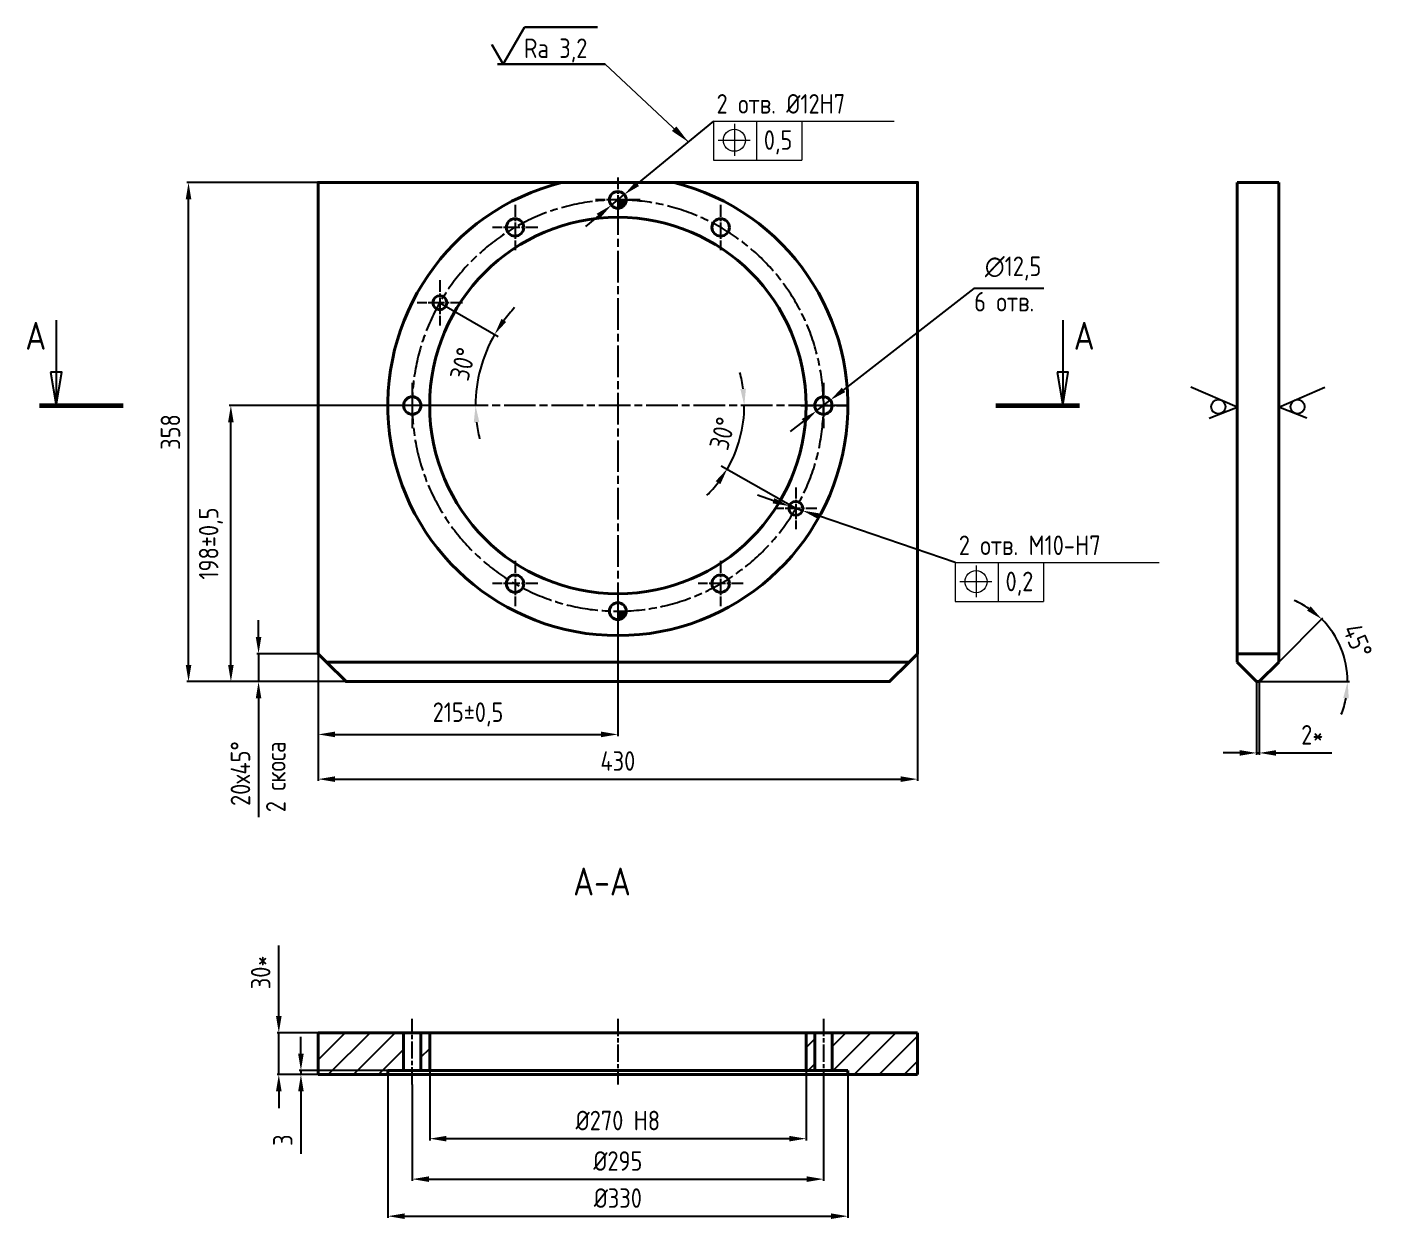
# Model space of a CAD drawing. Header units: millimetres. Extents: x 163 to 2235, y 220 to 1082.
# Drawn here: x 1267 to 2235, y 227 to 1082 of the extents above; entities that cross this region are included whole.
import ezdxf

# ---------------------------------------------------------------- set-up
doc = ezdxf.new("R2010")
doc.units = ezdxf.units.MM
doc.header["$LTSCALE"] = 4
doc.linetypes.add('CENTER', pattern=[2, 1.25, -0.25, 0.25, -0.25])
doc.linetypes.add('CHAIN', pattern=[0.7087, 0.4724, -0.0591, 0.1181, -0.0591])
for name, color, linetype, lineweight in [('AM_5', 3, 'Continuous', 25), ('Con', 6, 'Continuous', 40), ('Text', 3, 'Continuous', 18), ('Линия  разреза (ГОСТ)', 1, 'CHAIN', 18), ('Обозначение (ГОСТ)', 3, 'Continuous', 18), ('Эскизная геометрия (ГОСТ)', 3, 'Continuous', 13)]:
    doc.layers.add(name, color=color, linetype=linetype, lineweight=lineweight)
for name, color, linetype in [('Bord', 1, 'Continuous'), ('Cen', 5, 'CENTER'), ('Dim', 7, 'Continuous')]:
    doc.layers.add(name, color=color, linetype=linetype)
doc.styles.add('Style1', font='romans.shx', dxfattribs={"width": 0.8})
doc.styles.add('Обычный текст (ГОСТ)', font='GOST Common.ttf')
doc.dimstyles.new('1_4$0', dxfattribs={"dimscale": 5, "dimtxt": 14, "dimasz": 12, "dimexe": 1.25, "dimexo": 0, "dimgap": 6, "dimtad": 1, "dimdec": 1, "dimtxsty": 'Style1', "dimcen": 2.5, "dimclrt": 3, "dimadec": 0, "dimazin": 0, "dimtfac": 1, "dimtdec": 1, "dimtmove": 0, "dimatfit": 3, "dimldrblk": 'DOT', "dimfxl": 1, "dimarcsym": 0})
doc.dimstyles.new('1_4$2', dxfattribs={"dimscale": 5, "dimtxt": 14, "dimasz": 12, "dimexe": 1.25, "dimexo": 0, "dimgap": 6, "dimtad": 1, "dimdec": 1, "dimtxsty": 'Style1', "dimcen": 2.5, "dimclrt": 3, "dimadec": 0, "dimazin": 0, "dimtfac": 1, "dimtdec": 1, "dimtmove": 0, "dimatfit": 3, "dimldrblk": 'DOT', "dimfxl": 1, "dimarcsym": 0})
doc.dimstyles.new('1_4$3', dxfattribs={"dimscale": 5, "dimtxt": 14, "dimasz": 12, "dimexe": 1.25, "dimexo": 0, "dimgap": 6, "dimtad": 1, "dimtoh": 1, "dimdec": 1, "dimtxsty": 'Style1', "dimcen": 2.5, "dimclrt": 3, "dimadec": 0, "dimazin": 0, "dimtfac": 1, "dimtdec": 1, "dimtmove": 0, "dimatfit": 3, "dimldrblk": 'DOT', "dimfxl": 1, "dimarcsym": 0})
doc.dimstyles.new('Диаметр (ГОСТ)$7', dxfattribs={"dimscale": 4, "dimtxt": 3.5, "dimasz": 3.5, "dimexe": 1, "dimexo": 0, "dimgap": 0.5, "dimtad": 1, "dimrnd": 1e-08, "dimtxsty": 'Обычный текст (ГОСТ)', "dimblk": 'Filled-2', "dimcen": 0.09, "dimdle": 15, "dimclrd": 256, "dimclre": 256, "dimclrt": 256, "dimazin": 2, "dimtfac": 0.714286, "dimtdec": 3, "dimtmove": 0, "dimatfit": 3, "dimfxl": 1, "dimtolj": 1, "dimlwd": -1, "dimlwe": 25, "dimarcsym": 0})

# ---------------------------------------------------------------- blocks, each defined once
blk = doc.blocks.new('*D39')
at = {"layer": 'AM_5', "color": 0, "lineweight": -2, "transparency": 16777216}
for p, q in [((2148.78, 612.1), (2148.78, 559.67)), ((2150.78, 612.1), (2150.78, 559.67)), ((2136.78, 560.92), (2124.78, 560.92)), ((2148.78, 560.92), (2150.78, 560.92)), ((2162.78, 560.92), (2202.78, 560.92))]:
    blk.add_line(p, q, dxfattribs=at)
at = {"layer": 'AM_5', "color": 0, "transparency": 16777216}
for points in [[(2136.78, 562.92), (2136.78, 558.92), (2148.78, 560.92)], [(2162.78, 562.92), (2162.78, 558.92), (2150.78, 560.92)]]:
    blk.add_solid(points, dxfattribs=at)
at = {"layer": 'Defpoints', "color": 0, "transparency": 16777216}
for p in [(2148.78, 612.1), (2150.78, 612.1), (2150.78, 560.92)]:
    blk.add_point(p, dxfattribs=at)
at = {"layer": 'AM_5', "color": 3, "transparency": 16777216, "insert": (2188.78, 573.92), "char_height": 14, "attachment_point": 5, "style": 'Style1'}
blk.add_mtext('2*', dxfattribs=at)
blk = doc.blocks.new('_Dot')
at = {"color": 0, "linetype": 'ByBlock', "lineweight": -2}
blk.add_line((-0.5, 0), (-1, 0), dxfattribs=at)
at = {"color": 0, "linetype": 'ByBlock', "const_width": 0.5}
blk.add_lwpolyline([(-0.25, 0, 1), (0.25, 0, 1)], format="xyb", close=True, dxfattribs=at)
blk = doc.blocks.new('*D40')
at = {"layer": 'AM_5', "color": 0, "lineweight": -2, "transparency": 16777216}
for p, q in [((2164.78, 626.1), (2196.45, 657.77)), ((2150.78, 612.1), (2215.37, 612.1))]:
    blk.add_line(p, q, dxfattribs=at)
for start, end in [(55.87209, 66.74418), (360, 45), (338.25582, 349.12791)]:
    blk.add_arc((2150.78, 612.1), 63.33, start, end, dxfattribs=at)
at = {"layer": 'AM_5', "color": 0, "transparency": 16777216}
for points in [[(2187.59, 666.07), (2185.04, 662.98), (2195.57, 656.88)], [(2210.99, 600.34), (2214.97, 599.96), (2214.12, 612.1)]]:
    blk.add_solid(points, dxfattribs=at)
at = {"layer": 'Defpoints', "color": 0, "transparency": 16777216}
for p in [(2164.78, 626.1), (2211.96, 628.49), (2148.78, 612.1), (2150.78, 612.1), (2150.78, 612.1)]:
    blk.add_point(p, dxfattribs=at)
at = {"layer": 'AM_5', "color": 3, "transparency": 16777216, "insert": (2221.31, 641.31), "char_height": 14, "attachment_point": 5, "rotation": 292.5, "style": 'Style1'}
blk.add_mtext('45°', dxfattribs=at)
blk = doc.blocks.new('*D41')
at = {"layer": 'AM_5', "color": 0, "lineweight": -2, "transparency": 16777216}
for p, q in [((1447.35, 372.18), (1447.35, 422.85)), ((1475.59, 360.18), (1446.1, 360.18)), ((1447.35, 330.18), (1447.35, 360.18)), ((1475.59, 330.18), (1446.1, 330.18)), ((1447.35, 318.18), (1447.35, 306.18))]:
    blk.add_line(p, q, dxfattribs=at)
at = {"layer": 'AM_5', "color": 0, "transparency": 16777216}
for points in [[(1445.35, 372.18), (1449.35, 372.18), (1447.35, 360.18)], [(1445.35, 318.18), (1449.35, 318.18), (1447.35, 330.18)]]:
    blk.add_solid(points, dxfattribs=at)
at = {"layer": 'Defpoints', "color": 0, "transparency": 16777216}
for p in [(1447.35, 360.18), (1475.59, 360.18), (1475.59, 330.18)]:
    blk.add_point(p, dxfattribs=at)
at = {"layer": 'AM_5', "color": 3, "transparency": 16777216, "insert": (1434.35, 403.52), "char_height": 14, "attachment_point": 5, "rotation": 90, "style": 'Style1'}
blk.add_mtext('30*', dxfattribs=at)
blk = doc.blocks.new('*D42')
at = {"layer": 'AM_5', "color": 0, "lineweight": -2, "transparency": 16777216}
for p, q in [((1463.22, 345.18), (1463.22, 357.18)), ((1525.59, 333.18), (1461.97, 333.18)), ((1525.59, 330.18), (1461.97, 330.18)), ((1463.22, 333.18), (1463.22, 330.18)), ((1463.22, 318.18), (1463.22, 273.46))]:
    blk.add_line(p, q, dxfattribs=at)
at = {"layer": 'AM_5', "color": 0, "transparency": 16777216}
for points in [[(1461.22, 345.18), (1465.22, 345.18), (1463.22, 333.18)], [(1461.22, 318.18), (1465.22, 318.18), (1463.22, 330.18)]]:
    blk.add_solid(points, dxfattribs=at)
at = {"layer": 'Defpoints', "color": 0, "transparency": 16777216}
for p in [(1463.22, 333.18), (1525.59, 333.18), (1525.59, 330.18)]:
    blk.add_point(p, dxfattribs=at)
at = {"layer": 'AM_5', "color": 3, "transparency": 16777216, "insert": (1450.22, 283.19), "char_height": 14, "attachment_point": 5, "rotation": 90, "style": 'Style1'}
blk.add_mtext('3', dxfattribs=at)
blk = doc.blocks.new('*D43')
at = {"layer": 'AM_5', "color": 0, "lineweight": -2, "transparency": 16777216}
for p, q in [((1525.59, 330.18), (1525.59, 227.38)), ((1855.59, 330.18), (1855.59, 227.38)), ((1537.59, 228.63), (1843.59, 228.63))]:
    blk.add_line(p, q, dxfattribs=at)
at = {"layer": 'AM_5', "color": 0, "transparency": 16777216}
for points in [[(1537.59, 230.63), (1537.59, 226.63), (1525.59, 228.63)], [(1843.59, 230.63), (1843.59, 226.63), (1855.59, 228.63)]]:
    blk.add_solid(points, dxfattribs=at)
at = {"layer": 'Defpoints', "color": 0, "transparency": 16777216}
for p in [(1525.59, 330.18), (1855.59, 330.18), (1855.59, 228.63)]:
    blk.add_point(p, dxfattribs=at)
at = {"layer": 'AM_5', "color": 3, "transparency": 16777216, "insert": (1690.59, 241.63), "char_height": 14, "attachment_point": 5, "style": 'Style1'}
blk.add_mtext('%%C330', dxfattribs=at)
blk = doc.blocks.new('*D44')
at = {"layer": 'AM_5', "color": 0, "lineweight": -2, "transparency": 16777216}
for p, q in [((1543.09, 323.18), (1543.09, 253.97)), ((1838.09, 323.18), (1838.09, 253.97)), ((1555.09, 255.22), (1826.09, 255.22))]:
    blk.add_line(p, q, dxfattribs=at)
at = {"layer": 'AM_5', "color": 0, "transparency": 16777216}
for points in [[(1555.09, 257.22), (1555.09, 253.22), (1543.09, 255.22)], [(1826.09, 257.22), (1826.09, 253.22), (1838.09, 255.22)]]:
    blk.add_solid(points, dxfattribs=at)
at = {"layer": 'Defpoints', "color": 0, "transparency": 16777216}
for p in [(1543.09, 323.18), (1838.09, 323.18), (1838.09, 255.22)]:
    blk.add_point(p, dxfattribs=at)
at = {"layer": 'AM_5', "color": 3, "transparency": 16777216, "insert": (1690.59, 268.22), "char_height": 14, "attachment_point": 5, "style": 'Style1'}
blk.add_mtext('%%C295', dxfattribs=at)
blk = doc.blocks.new('*D45')
at = {"layer": 'AM_5', "color": 0, "lineweight": -2, "transparency": 16777216}
for p, q in [((1555.59, 333.18), (1555.59, 283)), ((1825.59, 333.18), (1825.59, 283)), ((1567.59, 284.25), (1813.59, 284.25))]:
    blk.add_line(p, q, dxfattribs=at)
at = {"layer": 'AM_5', "color": 0, "transparency": 16777216}
for points in [[(1567.59, 286.25), (1567.59, 282.25), (1555.59, 284.25)], [(1813.59, 286.25), (1813.59, 282.25), (1825.59, 284.25)]]:
    blk.add_solid(points, dxfattribs=at)
at = {"layer": 'Defpoints', "color": 0, "transparency": 16777216}
for p in [(1555.59, 333.18), (1825.59, 333.18), (1825.59, 284.25)]:
    blk.add_point(p, dxfattribs=at)
at = {"layer": 'AM_5', "color": 3, "transparency": 16777216, "insert": (1690.59, 297.25), "char_height": 14, "attachment_point": 5, "style": 'Style1'}
blk.add_mtext('%%C270 H8', dxfattribs=at)
blk = doc.blocks.new('*D46')
at = {"layer": 'AM_5', "color": 0, "lineweight": -2, "transparency": 16777216}
for p, q in [((1475.59, 632.1), (1475.59, 540.88)), ((1905.59, 632.1), (1905.59, 540.88)), ((1487.59, 542.13), (1893.59, 542.13))]:
    blk.add_line(p, q, dxfattribs=at)
at = {"layer": 'AM_5', "color": 0, "transparency": 16777216}
for points in [[(1487.59, 544.13), (1487.59, 540.13), (1475.59, 542.13)], [(1893.59, 544.13), (1893.59, 540.13), (1905.59, 542.13)]]:
    blk.add_solid(points, dxfattribs=at)
at = {"layer": 'Defpoints', "color": 0, "transparency": 16777216}
for p in [(1475.59, 632.1), (1905.59, 632.1), (1905.59, 542.13)]:
    blk.add_point(p, dxfattribs=at)
at = {"layer": 'AM_5', "color": 3, "transparency": 16777216, "insert": (1690.59, 555.13), "char_height": 14, "attachment_point": 5, "style": 'Style1'}
blk.add_mtext('430', dxfattribs=at)
blk = doc.blocks.new('*D47')
at = {"layer": 'AM_5', "color": 0, "lineweight": -2, "transparency": 16777216}
for p, q in [((1475.59, 704.27), (1475.59, 572.94)), ((1690.59, 662.6), (1690.59, 572.94)), ((1487.59, 574.19), (1678.59, 574.19))]:
    blk.add_line(p, q, dxfattribs=at)
at = {"layer": 'AM_5', "color": 0, "transparency": 16777216}
for points in [[(1487.59, 576.19), (1487.59, 572.19), (1475.59, 574.19)], [(1678.59, 576.19), (1678.59, 572.19), (1690.59, 574.19)]]:
    blk.add_solid(points, dxfattribs=at)
at = {"layer": 'Defpoints', "color": 0, "transparency": 16777216}
for p in [(1475.59, 704.27), (1690.59, 662.6), (1690.59, 574.19)]:
    blk.add_point(p, dxfattribs=at)
at = {"layer": 'AM_5', "color": 3, "transparency": 16777216, "insert": (1583.09, 588.52), "char_height": 14, "attachment_point": 5, "style": 'Style1'}
blk.add_mtext('215%%P0,5', dxfattribs=at)
blk = doc.blocks.new('*D48')
at = {"layer": 'AM_5', "color": 0, "lineweight": -2, "transparency": 16777216}
for p, q in [((1432.83, 644.1), (1432.83, 656.1)), ((1475.59, 632.1), (1431.58, 632.1)), ((1432.83, 632.1), (1432.83, 612.1)), ((1495.59, 612.1), (1431.58, 612.1)), ((1432.83, 600.1), (1432.83, 514.76))]:
    blk.add_line(p, q, dxfattribs=at)
at = {"layer": 'AM_5', "color": 0, "transparency": 16777216}
for points in [[(1430.83, 644.1), (1434.83, 644.1), (1432.83, 632.1)], [(1430.83, 600.1), (1434.83, 600.1), (1432.83, 612.1)]]:
    blk.add_solid(points, dxfattribs=at)
at = {"layer": 'Defpoints', "color": 0, "transparency": 16777216}
for p in [(1432.83, 632.1), (1475.59, 632.1), (1495.59, 612.1)]:
    blk.add_point(p, dxfattribs=at)
at = {"layer": 'AM_5', "color": 3, "transparency": 16777216, "insert": (1419.83, 546.1), "char_height": 14, "attachment_point": 5, "rotation": 90, "style": 'Style1'}
blk.add_mtext('20х45%%D', dxfattribs=at)
blk = doc.blocks.new('*D49')
at = {"layer": 'AM_5', "color": 0, "lineweight": -2, "transparency": 16777216}
for p, q in [((1582.58, 810.1), (1411.72, 810.1)), ((1412.97, 624.1), (1412.97, 798.1)), ((1543.84, 612.1), (1411.72, 612.1))]:
    blk.add_line(p, q, dxfattribs=at)
at = {"layer": 'AM_5', "color": 0, "transparency": 16777216}
for points in [[(1410.97, 798.1), (1414.97, 798.1), (1412.97, 810.1)], [(1410.97, 624.1), (1414.97, 624.1), (1412.97, 612.1)]]:
    blk.add_solid(points, dxfattribs=at)
at = {"layer": 'Defpoints', "color": 0, "transparency": 16777216}
for p in [(1412.97, 810.1), (1582.58, 810.1), (1543.84, 612.1)]:
    blk.add_point(p, dxfattribs=at)
at = {"layer": 'AM_5', "color": 3, "transparency": 16777216, "insert": (1398.63, 711.1), "char_height": 14, "attachment_point": 5, "rotation": 90, "style": 'Style1'}
blk.add_mtext('198%%P0,5', dxfattribs=at)
blk = doc.blocks.new('*D50')
at = {"layer": 'AM_5', "color": 0, "lineweight": -2, "transparency": 16777216}
for p, q in [((1554.31, 970.1), (1381.35, 970.1)), ((1382.6, 624.1), (1382.6, 958.1)), ((1554.31, 612.1), (1381.35, 612.1))]:
    blk.add_line(p, q, dxfattribs=at)
at = {"layer": 'AM_5', "color": 0, "transparency": 16777216}
for points in [[(1380.6, 958.1), (1384.6, 958.1), (1382.6, 970.1)], [(1380.6, 624.1), (1384.6, 624.1), (1382.6, 612.1)]]:
    blk.add_solid(points, dxfattribs=at)
at = {"layer": 'Defpoints', "color": 0, "transparency": 16777216}
for p in [(1382.6, 970.1), (1554.31, 970.1), (1554.31, 612.1)]:
    blk.add_point(p, dxfattribs=at)
at = {"layer": 'AM_5', "color": 3, "transparency": 16777216, "insert": (1369.6, 791.1), "char_height": 14, "attachment_point": 5, "rotation": 90, "style": 'Style1'}
blk.add_mtext('358', dxfattribs=at)
blk = doc.blocks.new('*D51')
at = {"layer": 'AM_5', "color": 0, "lineweight": -2, "transparency": 16777216}
for start, end in [(136.52151, 143.26076), (150, 180), (186.73924, 193.47849)]:
    blk.add_arc((1690.59, 810.1), 102.08, start, end, dxfattribs=at)
at = {"layer": 'AM_5', "color": 0, "transparency": 16777216}
for points in [[(1610.45, 870.06), (1607.11, 872.26), (1602.18, 861.14)], [(1587.21, 798), (1591.21, 798.24), (1588.5, 810.1)]]:
    blk.add_solid(points, dxfattribs=at)
at = {"layer": 'Defpoints', "color": 0, "transparency": 16777216}
for p in [(1562.85, 883.85), (1594.66, 845.01), (1545.59, 810.1), (1690.59, 810.1), (1835.59, 810.1)]:
    blk.add_point(p, dxfattribs=at)
at = {"layer": 'AM_5', "color": 3, "transparency": 16777216, "insert": (1579.43, 839.88), "char_height": 14, "attachment_point": 5, "rotation": 75, "style": 'Style1'}
blk.add_mtext('30°', dxfattribs=at)
blk = doc.blocks.new('*D52')
at = {"layer": 'AM_5', "color": 0, "lineweight": -2, "transparency": 16777216}
for start, end in [(7.58631, 15.17261), (330, 0), (314.82739, 322.41369)]:
    blk.add_arc((1690.59, 810.1), 90.7, start, end, dxfattribs=at)
at = {"layer": 'AM_5', "color": 0, "transparency": 16777216}
for points in [[(1782.48, 822.2), (1778.49, 821.94), (1781.28, 810.1)], [(1760.79, 755.89), (1764.12, 753.66), (1769.13, 764.75)]]:
    blk.add_solid(points, dxfattribs=at)
at = {"layer": 'Defpoints', "color": 0, "transparency": 16777216}
for p in [(1545.59, 810.1), (1690.59, 810.1), (1835.59, 810.1), (1775.81, 779.08), (1818.32, 736.35)]:
    blk.add_point(p, dxfattribs=at)
at = {"layer": 'AM_5', "color": 3, "transparency": 16777216, "insert": (1765.63, 789.99), "char_height": 14, "attachment_point": 5, "rotation": 75, "style": 'Style1'}
blk.add_mtext('30°', dxfattribs=at)
blk = doc.blocks.new('Filled-2')
at = {"color": 0}
for p, q in [((0, 0), (-1, 0.143)), ((-1, 0.143), (-1, -0.143)), ((-1, 0), (0, 0)), ((-1, -0.143), (0, 0))]:
    blk.add_line(p, q, dxfattribs=at)
at = {"color": 0, "flags": 128}
blk.add_lwpolyline([(-1, -0.143), (0, 0), (-1, 0.143), (-1, -0.143)], dxfattribs=at)
at = {"color": 0}
blk.add_solid([(-1, -0.143), (0, 0), (-1, 0.143), (-1, -0.143)], dxfattribs=at)
blk = doc.blocks.new('*D53')
at = {"layer": 'AM_5', "color": 0, "lineweight": -2, "transparency": 16777216}
for p, q in [((1945.99, 894.04), (1852.49, 821.3)), ((1996.26, 894.04), (1945.99, 894.04)), ((1833.15, 806.26), (1843.02, 813.94)), ((1823.68, 798.89), (1814.21, 791.52))]:
    blk.add_line(p, q, dxfattribs=at)
at = {"layer": 'AM_5', "color": 0, "transparency": 16777216}
for points in [[(1851.26, 822.88), (1853.72, 819.72), (1843.02, 813.94)], [(1822.45, 800.47), (1824.91, 797.31), (1833.15, 806.26)]]:
    blk.add_solid(points, dxfattribs=at)
at = {"layer": 'Defpoints', "color": 0, "transparency": 16777216}
for p in [(1843.02, 813.94), (1833.15, 806.26)]:
    blk.add_point(p, dxfattribs=at)
at = {"layer": 'AM_5', "color": 3, "transparency": 16777216, "insert": (1974.13, 908.37), "char_height": 14, "attachment_point": 5, "style": 'Style1'}
blk.add_mtext('∅12,5', dxfattribs=at)

msp = doc.modelspace()

# ---------------------------------------------------------------- hatches: boundary and pattern name
at = {"layer": 'Bord'}
h = msp.add_hatch(dxfattribs=at)
h.set_pattern_fill('ANSI31', color=256, scale=101.6, style=0)
h.set_pattern_definition([(45, (1170.647, 0), (-8.98026, 8.98026), [])])
h.paths.add_polyline_path([(1831.835, 333.182), (1831.835, 360.182), (1825.585, 360.182), (1825.585, 333.182)])
h.paths.add_polyline_path([(1844.335, 360.182), (1844.335, 333.182), (1855.585, 333.182), (1855.585, 330.182), (1905.585, 330.182), (1905.585, 360.182)])
h.paths.add_polyline_path([(1536.835, 333.182), (1536.835, 360.182), (1475.585, 360.182), (1475.585, 330.182), (1525.585, 330.182), (1525.585, 333.182)])
h.paths.add_polyline_path([(1549.335, 360.182), (1549.335, 333.182), (1555.585, 333.182), (1555.585, 360.182)])
at = {"layer": 'Text'}
h = msp.add_hatch(color=256, dxfattribs=at)
h.dxf.hatch_style = 1
h.paths.add_polyline_path([(1696.584, 957.476, 0.0101705), (1690.585, 957.598), (1690.585, 951.598, 0.4082685)])
h = msp.add_hatch(color=256, dxfattribs=at)
h.dxf.hatch_style = 1
h.paths.add_polyline_path([(1696.584, 662.476, 0.0101705), (1690.585, 662.598), (1690.585, 656.598, 0.4082685)])

# ---------------------------------------------------------------- linework, layer by layer
at = {"layer": 'AM_5'}
for p, q in [((1759.213, 1014.051), (1704.487, 969.033)), ((1685.952, 953.786), (1695.219, 961.41)), ((1676.684, 946.163), (1667.417, 938.54)), ((1802.231, 741.825), (1790.87, 745.691)), ((1813.591, 737.959), (1823.058, 734.737)), ((1932.644, 697.443), (1834.418, 730.871))]:
    msp.add_line(p, q, dxfattribs=at)
for points in [[(1703.216, 970.578), (1705.757, 967.488), (1695.219, 961.41)], [(1675.414, 947.708), (1677.955, 944.619), (1685.952, 953.786)], [(1802.875, 743.718), (1801.586, 739.932), (1813.591, 737.959)], [(1835.062, 732.765), (1833.773, 728.978), (1823.058, 734.737)]]:
    msp.add_solid(points, dxfattribs=at)
at = {"layer": 'Cen', "linetype": 'CHAIN', "ltscale": 4.444102}
for p, q in [((1690.585, 973.598), (1690.585, 941.598)), ((1690.585, 973.598), (1690.585, 941.598)), ((1690.585, 973.598), (1690.585, 941.598)), ((1690.585, 973.598), (1690.585, 941.598)), ((1690.585, 973.598), (1690.585, 941.598)), ((1690.585, 973.598), (1690.585, 941.598)), ((1690.585, 973.598), (1690.585, 941.598)), ((1706.585, 957.598), (1674.585, 957.598)), ((1706.585, 957.598), (1674.585, 957.598)), ((1706.585, 957.598), (1674.585, 957.598)), ((1706.585, 957.598), (1674.585, 957.598)), ((1706.585, 957.598), (1674.585, 957.598)), ((1706.585, 957.598), (1674.585, 957.598)), ((1690.585, 678.598), (1690.585, 646.598)), ((1690.585, 678.598), (1690.585, 646.598))]:
    msp.add_line(p, q, dxfattribs=at)
at = {"layer": 'Cen', "linetype": 'CHAIN', "ltscale": 4.513543}
for p, q in [((1616.835, 954.087), (1616.835, 921.587)), ((1764.335, 954.087), (1764.335, 921.587)), ((1764.335, 954.087), (1764.335, 921.587)), ((1764.335, 954.087), (1764.335, 921.587)), ((1633.085, 937.837), (1600.585, 937.837)), ((1562.847, 900.098), (1562.847, 867.598)), ((1579.097, 883.848), (1546.597, 883.848)), ((1543.085, 826.348), (1543.085, 793.848)), ((1838.085, 826.348), (1838.085, 793.848)), ((1838.085, 826.348), (1838.085, 793.848)), ((1838.085, 826.348), (1838.085, 793.848)), ((1838.085, 826.348), (1838.085, 793.848)), ((1838.085, 826.348), (1838.085, 793.848)), ((1838.085, 826.348), (1838.085, 793.848)), ((1838.085, 826.348), (1838.085, 793.848)), ((1559.335, 810.098), (1526.835, 810.098)), ((1559.335, 810.098), (1526.835, 810.098)), ((1821.835, 810.098), (1854.335, 810.098)), ((1854.335, 810.098), (1821.835, 810.098)), ((1854.335, 810.098), (1821.835, 810.098)), ((1854.335, 810.098), (1821.835, 810.098)), ((1616.835, 698.609), (1616.835, 666.109)), ((1764.335, 698.609), (1764.335, 666.109)), ((1633.085, 682.359), (1600.585, 682.359)), ((1780.585, 682.359), (1748.085, 682.359))]:
    msp.add_line(p, q, dxfattribs=at)
at = {"layer": 'Cen', "linetype": 'CHAIN', "ltscale": 11.993792}
for p, q in [((1690.585, 955.098), (1690.585, 665.098)), ((1835.585, 810.098), (1545.585, 810.098))]:
    msp.add_line(p, q, dxfattribs=at)
at = {"layer": 'Cen', "linetype": 'CHAIN', "ltscale": 4.16634}
for p, q in [((1818.324, 751.348), (1818.324, 721.348)), ((1833.324, 736.348), (1803.324, 736.348))]:
    msp.add_line(p, q, dxfattribs=at)
at = {"layer": 'Cen', "linetype": 'CHAIN', "ltscale": 6.527322}
for p, q in [((1543.085, 323.182), (1543.085, 370.182)), ((1690.585, 370.182), (1690.585, 323.182)), ((1838.085, 370.182), (1838.085, 323.182))]:
    msp.add_line(p, q, dxfattribs=at)
at = {"layer": 'Cen', "linetype": 'CHAIN', "ltscale": 11.993792}
msp.add_arc((1690.585, 810.098), 147.5, 97.125845, 96.215135, dxfattribs=at)
at = {"layer": 'Con'}
for p, q in [((2134.782, 970.098), (2164.782, 970.098)), ((2134.782, 632.098), (2134.782, 970.098)), ((2164.782, 970.098), (2164.782, 632.098)), ((2164.782, 632.098), (2134.782, 632.098)), ((2134.782, 632.098), (2134.782, 626.098)), ((2164.782, 626.098), (2164.782, 632.098)), ((1899.585, 626.098), (1481.585, 626.098)), ((2148.782, 612.098), (2134.782, 626.098)), ((2164.782, 626.098), (2150.782, 612.098)), ((2148.782, 612.098), (2150.782, 612.098)), ((1536.835, 360.182), (1475.585, 360.182)), ((1475.585, 360.182), (1475.585, 330.182)), ((1536.835, 333.182), (1536.835, 360.182)), ((1536.835, 360.182), (1549.335, 360.182)), ((1549.335, 360.182), (1549.335, 333.182)), ((1555.585, 360.182), (1549.335, 360.182)), ((1555.585, 333.182), (1555.585, 360.182)), ((1555.585, 360.182), (1825.585, 360.182)), ((1831.835, 360.182), (1825.585, 360.182)), ((1825.585, 360.182), (1825.585, 333.182)), ((1831.835, 333.182), (1831.835, 360.182)), ((1831.835, 360.182), (1844.335, 360.182)), ((1844.335, 360.182), (1844.335, 333.182)), ((1905.585, 360.182), (1844.335, 360.182)), ((1905.585, 330.182), (1905.585, 360.182)), ((1475.585, 330.182), (1525.585, 330.182)), ((1525.585, 330.182), (1525.585, 333.182)), ((1525.585, 333.182), (1536.835, 333.182)), ((1855.585, 330.182), (1525.585, 330.182)), ((1549.335, 333.182), (1536.835, 333.182)), ((1549.335, 333.182), (1555.585, 333.182)), ((1555.585, 333.182), (1825.585, 333.182)), ((1825.585, 333.182), (1831.835, 333.182)), ((1844.335, 333.182), (1831.835, 333.182)), ((1844.335, 333.182), (1855.585, 333.182)), ((1855.585, 333.182), (1855.585, 330.182)), ((1855.585, 330.182), (1905.585, 330.182))]:
    msp.add_line(p, q, dxfattribs=at)
msp.add_lwpolyline([(1730.897, 970.098), (1650.274, 970.098), (1475.585, 970.098), (1475.585, 632.098), (1481.585, 626.098), (1495.585, 612.098), (1885.585, 612.098), (1899.585, 626.098), (1905.585, 632.098), (1905.585, 970.098)], close=True, dxfattribs=at)
for centre, radius in [((1690.585, 957.598), 6), ((1690.585, 810.098), 135), ((1616.835, 937.837), 6.25), ((1764.335, 937.837), 6.25), ((1562.847, 883.848), 5), ((1543.085, 810.098), 6.25), ((1838.085, 810.098), 6.25), ((1818.324, 736.348), 5), ((1616.835, 682.359), 6.25), ((1764.335, 682.359), 6.25), ((1690.585, 662.598), 6)]:
    msp.add_circle(centre, radius, dxfattribs=at)
msp.add_arc((1690.585, 810.098), 165, 104.14111, 75.85889, dxfattribs=at)
at = {"layer": 'Dim'}
for p, q in [((1562.847, 883.848), (1604.837, 859.605)), ((2134.782, 808.902), (2101.721, 823.153)), ((2164.782, 808.902), (2197.843, 823.153)), ((2114.776, 801.098), (2134.782, 808.902)), ((2184.788, 801.098), (2164.782, 808.902)), ((1818.324, 736.348), (1764.589, 766.547))]:
    msp.add_line(p, q, dxfattribs=at)
at = {"layer": 'Dim', "linetype": 'Continuous'}
for p, q in [((1287.596, 871.286), (1287.596, 834.098)), ((2009.706, 871.286), (2009.706, 834.098)), ((1283.596, 834.098), (1287.596, 810.098)), ((1291.596, 834.098), (1283.596, 834.098)), ((1287.596, 834.098), (1287.596, 810.098)), ((1287.596, 810.098), (1291.596, 834.098)), ((2005.706, 834.098), (2009.706, 810.098)), ((2013.706, 834.098), (2005.706, 834.098)), ((2009.706, 834.098), (2009.706, 810.098)), ((2009.706, 810.098), (2013.706, 834.098))]:
    msp.add_line(p, q, dxfattribs=at)
at = {"layer": 'Dim', "linetype": 'Continuous', "flags": 128}
for points in [[(1283.596, 834.098), (1287.596, 810.098), (1291.596, 834.098), (1283.596, 834.098)], [(2005.706, 834.098), (2009.706, 810.098), (2013.706, 834.098), (2005.706, 834.098)]]:
    msp.add_lwpolyline(points, dxfattribs=at)
at = {"layer": 'Dim'}
for centre in [(2121.375, 809.264), (2178.189, 809.264)]:
    msp.add_circle(centre, 5.078, dxfattribs=at)
for points in [[(1283.596, 834.098), (1287.596, 810.098), (1291.596, 834.098), (1283.596, 834.098)], [(2005.706, 834.098), (2009.706, 810.098), (2013.706, 834.098), (2005.706, 834.098)]]:
    msp.add_solid(points, dxfattribs=at)
at = {"layer": 'Text'}
for p, q in [((1774.172, 1012.045), (1774.172, 989.142)), ((1762.505, 1000.378), (1785.408, 1000.378)), ((1932.644, 697.443), (2078.92, 697.443)), ((1947.603, 695.438), (1947.603, 672.535)), ((1935.936, 683.771), (1958.839, 683.771))]:
    msp.add_line(p, q, dxfattribs=at)
for centre in [(1774.172, 1000.378), (1947.603, 683.771)]:
    msp.add_circle(centre, 7.912, dxfattribs=at)
for centre in [(1690.585, 957.598), (1690.585, 662.598)]:
    msp.add_arc(centre, 6, 270, 0, dxfattribs=at)
at = {"layer": 'Линия  разреза (ГОСТ)', "linetype": 'Continuous', "lineweight": 60}
for p, q in [((1275.596, 810.098), (1335.596, 810.098)), ((1961.706, 810.098), (2021.706, 810.098))]:
    msp.add_line(p, q, dxfattribs=at)
at = {"layer": 'Обозначение (ГОСТ)'}
for p, q in [((1759.213, 1014.051), (1888.756, 1014.051)), ((1759.213, 1014.051), (1759.213, 986.051)), ((1789.957, 1014.051), (1789.957, 986.051)), ((1822.46, 1014.051), (1822.46, 986.051)), ((1759.213, 986.051), (1822.46, 986.051)), ((1932.644, 697.443), (1932.644, 669.443)), ((1963.387, 697.443), (1963.387, 669.443)), ((1995.89, 697.443), (1995.89, 669.443)), ((1932.644, 669.443), (1995.89, 669.443))]:
    msp.add_line(p, q, dxfattribs=at)
at = {"layer": 'Эскизная геометрия (ГОСТ)', "lineweight": 30}
for p, q in [((1608.248, 1055.002), (1623.606, 1081.602)), ((1623.606, 1081.602), (1676.056, 1081.602)), ((1600.165, 1069.002), (1608.248, 1055.002)), ((1604.314, 1055.002), (1681.604, 1055.002))]:
    msp.add_line(p, q, dxfattribs=at)

# ---------------------------------------------------------------- texts
at = {"layer": 'Dim', "char_height": 20, "attachment_point": 7, "style": 'Style1'}
for insert in [(1265.515, 850.098), (2017.626, 850.098)]:
    msp.add_mtext('A', dxfattribs=dict(at, insert=insert))
at = {"layer": 'Text', "char_height": 14, "attachment_point": 1, "style": 'Style1'}
for s, width, insert in [('Ra 3,2', 91.25439, (1623.269, 1073.384)), ('2 отв. %%C12H7', 175.61283, (1761.411, 1033.488)), ('6 отв. ', 175.61283, (1946.238, 891.572)), ('2 отв. М10-Н7', 175.61283, (1935.214, 716.881))]:
    msp.add_mtext_dynamic_manual_height_columns(s, width=width, gutter_width=25, heights=[0], dxfattribs=dict(at, insert=insert))
at = {"layer": 'Text', "insert": (1438.203, 518.411), "char_height": 14, "attachment_point": 1, "rotation": 90, "style": 'Style1'}
msp.add_mtext_dynamic_manual_height_columns('2 скоса', width=123.53334, gutter_width=25, heights=[0], dxfattribs=at)
at = {"layer": 'Обозначение (ГОСТ)', "attachment_point": 7, "style": 'Style1'}
for s, insert, char_height in [('0,5', (1795.301, 990.253), 14), ('0,2', (1968.731, 673.646), 14), ('A-A ', (1658.545, 458.66), 20)]:
    msp.add_mtext(s, dxfattribs=dict(at, insert=insert, char_height=char_height))

# ---------------------------------------------------------------- dimensions: what is measured, and where the dimension line sits
at = {"layer": 'AM_5'}
for base, p1, p2, angle, override, picture, middle in [((1382.604, 970.098), (1554.312, 612.098), (1554.312, 970.098), 90, {"dimscale": 1}, '*D50', (1369.604, 791.098)), ((1905.585, 542.128), (1475.585, 632.098), (1905.585, 632.098), 0, {"dimscale": 1, "dimpost": ''}, '*D46', (1690.585, 555.128))]:
    dim = msp.add_linear_dim(base=base, p1=p1, p2=p2, angle=angle, dimstyle='1_4$0', override=override, dxfattribs=at)
    dim.commit()
    dim.dimension.update_dxf_attribs({"geometry": picture, "text_midpoint": middle})
dim = msp.add_diameter_dim_2p(p1=(1833.152, 806.261), p2=(1843.019, 813.936), dimstyle='1_4$3', override={"dimscale": 1, "dimpost": ''}, dxfattribs=at)
dim.commit()
dim.dimension.update_dxf_attribs({"geometry": '*D53', "text_midpoint": (1974.126, 894.038), "dimtype": 163})
for base, line1, line2, override, picture, middle in [((1594.661, 845.012), ((1835.585, 810.098), (1545.585, 810.098)), ((1690.585, 810.098), (1562.847, 883.848)), {"dimscale": 1, "dimpost": ''}, '*D51', (1579.426, 839.883)), ((1775.812, 779.078), ((1690.585, 810.098), (1818.324, 736.348)), ((1835.585, 810.098), (1545.585, 810.098)), {"dimscale": 1}, '*D52', (1765.635, 789.989)), ((2211.959, 628.49), ((2148.782, 612.098), (2150.782, 612.098)), ((2164.782, 626.098), (2150.782, 612.098)), {"dimscale": 1, "dimpost": ''}, '*D40', (2221.306, 641.31))]:
    dim = msp.add_angular_dim_2l(base=base, line1=line1, line2=line2, dimstyle='1_4$2', override=override, dxfattribs=at)
    dim.commit()
    dim.dimension.update_dxf_attribs({"geometry": picture, "text_midpoint": middle})
for base, p1, p2, angle, text, override, picture, middle in [((1412.967, 810.098), (1543.842, 612.098), (1582.581, 810.098), 90, '<>%%P0,5', {"dimscale": 1, "dimpost": ''}, '*D49', (1398.634, 711.098)), ((1690.585, 574.186), (1475.585, 704.269), (1690.585, 662.598), 0, '<>%%P0,5', {"dimscale": 1, "dimpost": ''}, '*D47', (1583.085, 588.52)), ((2150.782, 560.919), (2148.782, 612.098), (2150.782, 612.098), 0, '<>*', {"dimscale": 1, "dimpost": ''}, '*D39', (2188.782, 573.919)), ((1447.35, 360.182), (1475.585, 330.182), (1475.585, 360.182), 90, '<>*', {"dimscale": 1, "dimpost": ''}, '*D41', (1434.35, 403.516)), ((1855.585, 228.632), (1525.585, 330.182), (1855.585, 330.182), 0, '%%C<>', {"dimscale": 1}, '*D43', (1690.585, 241.632)), ((1825.585, 284.249), (1555.585, 333.182), (1825.585, 333.182), 0, '%%C<> H8', {"dimscale": 1, "dimpost": ''}, '*D45', (1690.585, 297.249)), ((1838.085, 255.216), (1543.085, 323.182), (1838.085, 323.182), 0, '%%C<>', {"dimscale": 1}, '*D44', (1690.585, 268.216))]:
    dim = msp.add_linear_dim(base=base, p1=p1, p2=p2, angle=angle, text=text, dimstyle='1_4$0', override=override, dxfattribs=at)
    dim.commit()
    dim.dimension.update_dxf_attribs({"geometry": picture, "text_midpoint": middle})
dim = msp.add_linear_dim(base=(1432.825, 632.098), p1=(1495.585, 612.098), p2=(1475.585, 632.098), angle=90, text='<>х45%%D', dimstyle='1_4$0', override={"dimscale": 1, "dimpost": ''}, dxfattribs=at)
dim.commit()
dim.dimension.update_dxf_attribs({"geometry": '*D48', "text_midpoint": (1432.825, 546.098), "dimtype": 160})
dim = msp.add_linear_dim(base=(1463.218, 333.182), p1=(1525.585, 330.182), p2=(1525.585, 333.182), angle=90, dimstyle='1_4$0', override={"dimscale": 1}, dxfattribs=at)
dim.commit()
dim.dimension.update_dxf_attribs({"geometry": '*D42', "text_midpoint": (1463.218, 283.191), "dimtype": 160})

# ---------------------------------------------------------------- leaders
at = {"layer": 'Обозначение (ГОСТ)'}
msp.add_leader([(1741.197, 999.087), (1681.604, 1055.002)], dimstyle='Диаметр (ГОСТ)$7', override={"dimtad": 0}, dxfattribs=at)

doc.saveas('drawing.dxf')
